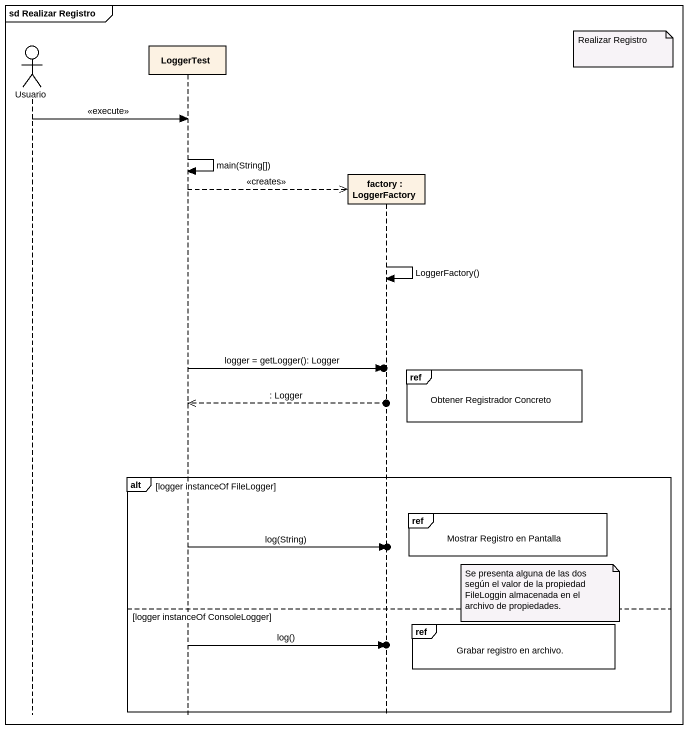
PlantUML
@startuml
mainframe sd Realizar Registro
hide footbox
actor Usuario
participant LoggerTest
participant "factory : LoggerFactory" as factory

note right of factory : Realizar Registro
Usuario -> LoggerTest : <<execute>>
LoggerTest -> LoggerTest : main(String[])
LoggerTest -->> factory ** : <<creates>>
factory -> factory : LoggerFactory()
LoggerTest ->o] : logger = getLogger(): Logger
ref over factory : Obtener Registrador Concreto
LoggerTest <<--o] : : Logger
alt logger instanceOf FileLogger
  ref over factory : Mostrar Registro en Pantalla
  LoggerTest ->o] : log(String)
  note right of factory : Se presenta alguna de las dos según el valor de la propiedad FileLoggin almacenada en el archivo de propiedades.
else logger instanceOf ConsoleLogger
  ref over factory : Grabar registro en archivo.
  LoggerTest ->o] : log()
end
@enduml
